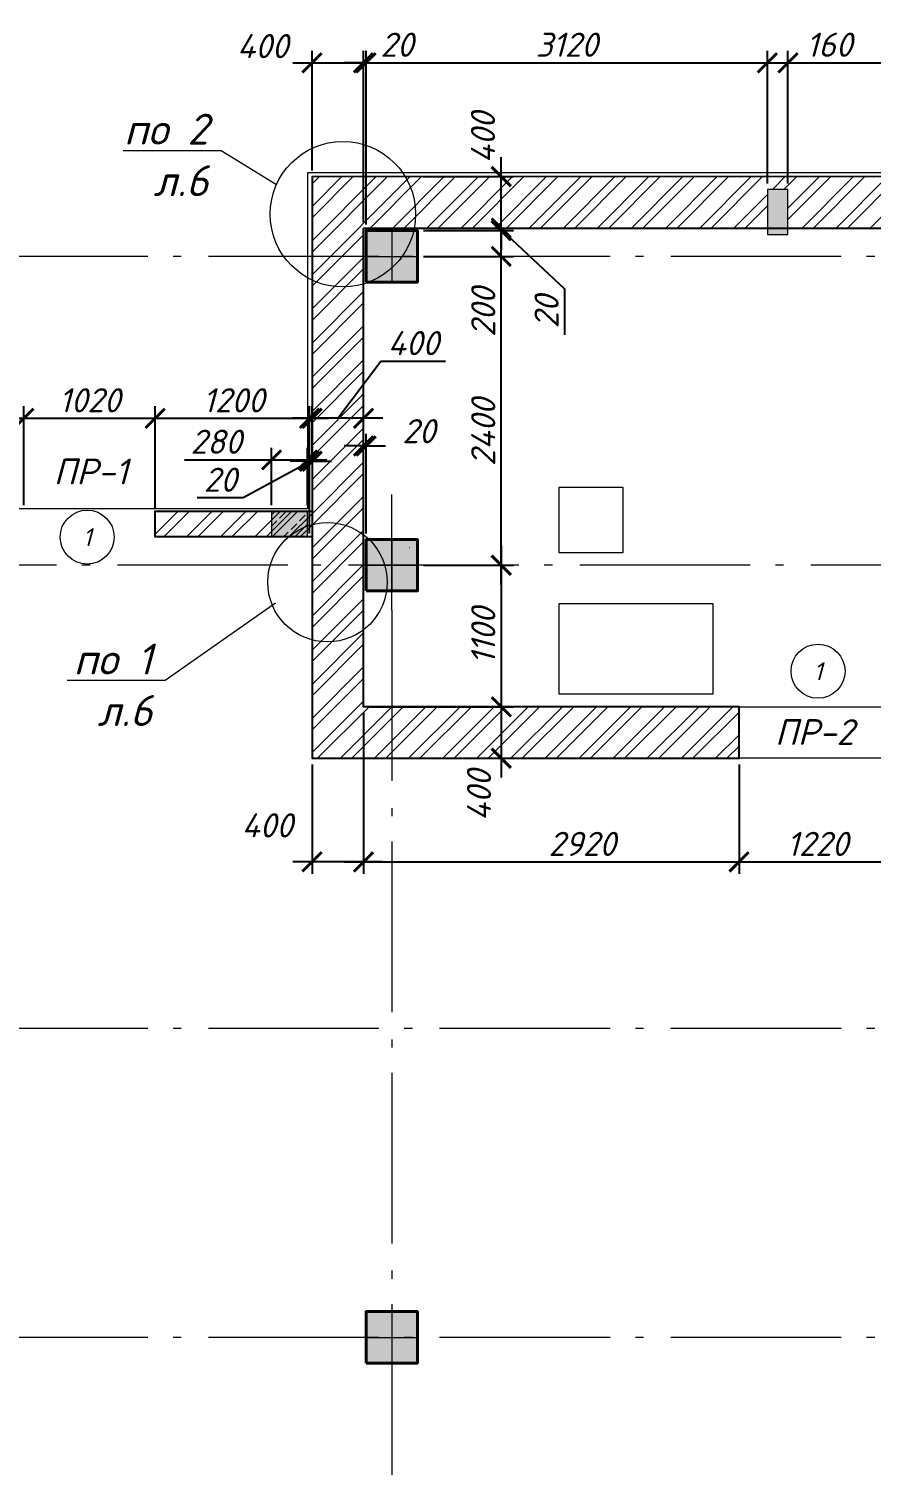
# Model space of a CAD drawing. Header units: millimetres. Extents: x -238377 to 196118, y -123284 to 30177.
# Drawn here: x -106888 to -100341, y 13401 to 24639 of the extents above; entities that cross this region are included whole.
import ezdxf
from ezdxf import colors
from ezdxf.entities.mleader import LeaderData, LeaderLine
from ezdxf.enums import TextEntityAlignment as Align
from ezdxf.math import Vec2, Vec3

# ---------------------------------------------------------------- set-up
doc = ezdxf.new("R2010")
doc.units = ezdxf.units.MM
doc.header["$MEASUREMENT"] = 0
doc.linetypes.add('Double Dashed', pattern=[1797.222233, 1325, -211.666656, 63.333344, -197.222233])
doc.layers.get('0').update_dxf_attribs({"lineweight": 5})
doc.layers.add('#Hatch', color=7, linetype='Continuous', lineweight=5, true_color=0x4d4d4d)
for name, color, linetype, lineweight in [('#Бетон', 10, 'Continuous', 15), ('#Выноски', 150, 'Continuous', 15), ('#размеры', 7, 'Continuous', 5), ('k_ Рамка', 7, 'Continuous', 50), ('Двери ArchiCAD_Ном._пера__96', 7, 'Continuous', 5), ('колонны_Ном._пера__94', 252, 'Continuous', 13), ('колонны_Ном._пера__99', 7, 'Continuous', 40), ('оси_Ном._пера__96', 7, 'Continuous', 5), ('стены наруж_Ном._пера__97', 7, 'Continuous', 20), ('штриховка_Ном._пера__93', 253, 'Continuous', 5)]:
    doc.layers.add(name, color=color, linetype=linetype, lineweight=lineweight)
for name, color, linetype in [('#стены наруж', 7, 'Continuous'), ('колонны', 7, 'Continuous'), ('оси', 7, 'Continuous'), ('чертеж', 7, 'Continuous')]:
    doc.layers.add(name, color=color, linetype=linetype)
doc.styles.get("Standard").update_dxf_attribs({"font": 'isocpeui.ttf'})
doc.styles.add('STEP PR', font='isocpeui.ttf')
doc.styles.add('СГЕНЕРИР_СТИЛЬ_2', font='gost_2_304-81_type.ttf')
doc.styles.add('СГЕНЕРИР_СТИЛЬ_3', font='gost_2_304-81_type.ttf')
doc.dimstyles.new('SPDS', dxfattribs={"dimscale": 10, "dimtxt": 2.5, "dimasz": 2, "dimexe": 1.25, "dimexo": 0.625, "dimtad": 1, "dimdec": 0, "dimrnd": 0.001, "dimtxsty": 'STEP PR', "dimblk": 'ARCHTICK', "dimcen": 2.5, "dimdle": 2, "dimclrd": 256, "dimclre": 256, "dimclrt": 7, "dimadec": 0, "dimazin": 2, "dimtfac": 0.75, "dimtdec": 0, "dimtmove": 1, "dimatfit": 3, "dimfxl": 1, "dimtolj": 1, "dimarcsym": 1})
pattern_1 = [(45, (-82796.33, -48984.63), (-132.5825, 132.5825), []), (45, (-82707.94, -48984.63), (-132.5825, 132.5825), [])]

# ---------------------------------------------------------------- blocks, each defined once
blk = doc.blocks.new('_ArchTick')
at = {"color": 0, "linetype": 'ByBlock', "const_width": 0.15}
blk.add_lwpolyline([(-0.5, -0.5), (0.5, 0.5)], dxfattribs=at)
blk = doc.blocks.new('*D497')
at = {"layer": '#размеры', "lineweight": -2, "transparency": 16777216}
for p, q in [((-103216, 20621), (-103216, 19221)), ((-103820, 20471), (-103122, 20471)), ((-104240, 19371), (-103122, 19371))]:
    blk.add_line(p, q, dxfattribs=at)
at = {"layer": 'Defpoints', "color": 0, "transparency": 16777216}
for p in [(-103867, 20471), (-104287, 19371), (-103216, 19371)]:
    blk.add_point(p, dxfattribs=at)
at = {"layer": '#размеры', "lineweight": -2, "transparency": 16777216, "xscale": 150, "yscale": 150, "zscale": 150}
for p, rotation in [((-103216, 20471), 90), ((-103216, 19371), 270)]:
    blk.add_blockref('_ArchTick', p, dxfattribs=dict(at, rotation=rotation))
at = {"layer": '#размеры', "color": 7, "transparency": 16777216, "insert": (-103356, 19921), "char_height": 187.5, "attachment_point": 5, "rotation": 90, "style": 'STEP PR'}
blk.add_mtext('\\A1;1100', dxfattribs=at)
blk = doc.blocks.new('Колонна_15_1', base_point=(22379, 71856))
at = {"layer": 'колонны_Ном._пера__94', "linetype": 'Continuous', "true_color": 0x7d7d7d}
blk.add_hatch(color=8, dxfattribs=at).paths.add_polyline_path([(22179, 71647), (22579, 71647), (22579, 72047), (22179, 72047)])
blk.add_hatch(color=8, dxfattribs=at).paths.add_polyline_path([(22179, 71647), (22579, 71647), (22579, 72047), (22179, 72047)])
at = {"layer": 'колонны_Ном._пера__99', "linetype": 'Continuous', "flags": 128}
blk.add_lwpolyline([(22179, 71647), (22579, 71647), (22579, 72047), (22179, 72047)], close=True, dxfattribs=at)
at = {"layer": 'колонны_Ном._пера__99', "color": 8, "linetype": 'Continuous', "true_color": 0x737373, "flags": 128}
blk.add_lwpolyline([(22179, 71647), (22579, 71647), (22579, 72047), (22179, 72047)], close=True, dxfattribs=at)
at = {"layer": 'оси_Ном._пера__96', "color": 253, "lineweight": 5, "true_color": 0x9c9c9c}
for points in [[(22379, 72047), (22379, 71647)], [(22379, 72047), (22379, 71647)], [(22179, 71847), (22579, 71847)], [(22179, 71847), (22579, 71847)]]:
    blk.add_lwpolyline(points, dxfattribs=at)
blk = doc.blocks.new('Стандартный маркер сетки_19')
at = {"layer": 'оси_Ном._пера__96', "linetype": 'Double Dashed'}
blk.add_line((900, 0), (35164, 0), dxfattribs=at)
at = {"layer": 'оси_Ном._пера__96', "style": 'СГЕНЕРИР_СТИЛЬ_2'}
blk.add_attdef('AC_MarkerText_1', text='', height=350, rotation=180, dxfattribs=at).set_placement((36306, 270), align=Align.BOTTOM_LEFT)
blk = doc.blocks.new('*D505')
at = {"layer": '#размеры', "lineweight": -2, "transparency": 16777216}
for p, q in [((-104487, 21613), (-104151, 22056)), ((-104151, 22056), (-103649, 22056)), ((-104687, 21279), (-104687, 21706)), ((-104287, 21302), (-104287, 21706)), ((-104137, 21613), (-104837, 21613))]:
    blk.add_line(p, q, dxfattribs=at)
at = {"layer": 'Defpoints', "color": 0, "transparency": 16777216}
for p in [(-104687, 21613), (-104287, 21256), (-104687, 21232)]:
    blk.add_point(p, dxfattribs=at)
at = {"layer": '#размеры', "lineweight": -2, "transparency": 16777216, "xscale": 150, "yscale": 150, "zscale": 150, "rotation": 180}
blk.add_blockref('_ArchTick', (-104687, 21613), dxfattribs=at)
at = {"layer": '#размеры', "lineweight": -2, "transparency": 16777216, "xscale": 150, "yscale": 150, "zscale": 150}
blk.add_blockref('_ArchTick', (-104287, 21613), dxfattribs=at)
at = {"layer": '#размеры', "color": 7, "transparency": 16777216, "insert": (-103900, 22197), "char_height": 187.5, "attachment_point": 5, "style": 'STEP PR'}
blk.add_mtext('\\A1;400', dxfattribs=at)
blk = doc.blocks.new('*D508')
at = {"layer": '#размеры', "lineweight": -2, "transparency": 16777216}
for p, q in [((-105907, 20918), (-105907, 21706)), ((-104707, 20955), (-104707, 21706)), ((-106057, 21613), (-104557, 21613))]:
    blk.add_line(p, q, dxfattribs=at)
at = {"layer": 'Defpoints', "color": 0, "transparency": 16777216}
for p in [(-104707, 21613), (-104707, 20908), (-105907, 20871)]:
    blk.add_point(p, dxfattribs=at)
at = {"layer": '#размеры', "lineweight": -2, "transparency": 16777216, "xscale": 150, "yscale": 150, "zscale": 150, "rotation": 180}
blk.add_blockref('_ArchTick', (-105907, 21613), dxfattribs=at)
at = {"layer": '#размеры', "lineweight": -2, "transparency": 16777216, "xscale": 150, "yscale": 150, "zscale": 150}
blk.add_blockref('_ArchTick', (-104707, 21613), dxfattribs=at)
at = {"layer": '#размеры', "color": 7, "transparency": 16777216, "insert": (-105297, 21753), "char_height": 187.5, "attachment_point": 5, "style": 'STEP PR'}
blk.add_mtext('\\A1;1200', dxfattribs=at)
blk = doc.blocks.new('Стандартный маркер сетки')
at = {"layer": 'оси_Ном._пера__96', "linetype": 'Double Dashed'}
blk.add_line((900, 0), (0, 0), dxfattribs=at)
at = {"layer": 'оси_Ном._пера__96', "linetype": 'Double Dashed', "lineweight": 5}
blk.add_line((900, 0), (17157, 0), dxfattribs=at)
at = {"layer": 'оси_Ном._пера__96', "style": 'СГЕНЕРИР_СТИЛЬ_3'}
blk.add_attdef('AC_MarkerText_1', text='', height=350, rotation=90, dxfattribs=at).set_placement((18727, -87), align=Align.BOTTOM_LEFT)
blk = doc.blocks.new('*D521')
at = {"layer": '#размеры', "lineweight": -2, "transparency": 16777216}
for p, q in [((-103216, 19521), (-103216, 18821)), ((-103253, 19371), (-103122, 19371)), ((-104640, 18971), (-103122, 18971))]:
    blk.add_line(p, q, dxfattribs=at)
at = {"layer": 'Defpoints', "color": 0, "transparency": 16777216}
for p in [(-103300, 19371), (-104687, 18971), (-103216, 18971)]:
    blk.add_point(p, dxfattribs=at)
at = {"layer": '#размеры', "lineweight": -2, "transparency": 16777216, "xscale": 150, "yscale": 150, "zscale": 150}
for p, rotation in [((-103216, 19371), 90), ((-103216, 18971), 270)]:
    blk.add_blockref('_ArchTick', p, dxfattribs=dict(at, rotation=rotation))
at = {"layer": '#размеры', "color": 7, "transparency": 16777216, "insert": (-103389, 18682), "char_height": 187.5, "attachment_point": 5, "rotation": 90, "style": 'STEP PR'}
blk.add_mtext('\\A1;400', dxfattribs=at)
blk = doc.blocks.new('*D618')
at = {"layer": '#размеры', "lineweight": -2, "transparency": 16777216}
for p, q in [((-104287, 19324), (-104287, 18072)), ((-101367, 18924), (-101367, 18072)), ((-104437, 18166), (-101217, 18166))]:
    blk.add_line(p, q, dxfattribs=at)
at = {"layer": 'Defpoints', "color": 0, "transparency": 16777216}
for p in [(-104287, 19371), (-101367, 18971), (-101367, 18166)]:
    blk.add_point(p, dxfattribs=at)
at = {"layer": '#размеры', "lineweight": -2, "transparency": 16777216, "xscale": 150, "yscale": 150, "zscale": 150, "rotation": 180}
blk.add_blockref('_ArchTick', (-104287, 18166), dxfattribs=at)
at = {"layer": '#размеры', "lineweight": -2, "transparency": 16777216, "xscale": 150, "yscale": 150, "zscale": 150}
blk.add_blockref('_ArchTick', (-101367, 18166), dxfattribs=at)
at = {"layer": '#размеры', "color": 7, "transparency": 16777216, "insert": (-102587, 18306), "char_height": 187.5, "attachment_point": 5, "style": 'STEP PR'}
blk.add_mtext('\\A1;2920', dxfattribs=at)
blk = doc.blocks.new('*D619')
at = {"layer": '#размеры', "lineweight": -2, "transparency": 16777216}
for p, q in [((-101367, 18924), (-101367, 18072)), ((-100147, 18924), (-100147, 18072)), ((-101517, 18166), (-99997, 18166))]:
    blk.add_line(p, q, dxfattribs=at)
at = {"layer": 'Defpoints', "color": 0, "transparency": 16777216}
for p in [(-101367, 18971), (-100147, 18971), (-100147, 18166)]:
    blk.add_point(p, dxfattribs=at)
at = {"layer": '#размеры', "lineweight": -2, "transparency": 16777216, "xscale": 150, "yscale": 150, "zscale": 150, "rotation": 180}
blk.add_blockref('_ArchTick', (-101367, 18166), dxfattribs=at)
at = {"layer": '#размеры', "lineweight": -2, "transparency": 16777216, "xscale": 150, "yscale": 150, "zscale": 150}
blk.add_blockref('_ArchTick', (-100147, 18166), dxfattribs=at)
at = {"layer": '#размеры', "color": 7, "transparency": 16777216, "insert": (-100757, 18306), "char_height": 187.5, "attachment_point": 5, "style": 'STEP PR'}
blk.add_mtext('\\A1;1220', dxfattribs=at)
blk = doc.blocks.new('сердечник160х300')
at = {"layer": '#Hatch', "true_color": 0xa6a6a6}
h = blk.add_hatch(color=253, dxfattribs=at)
h.dxf.hatch_style = 1
h.paths.add_polyline_path([(80, 150), (-80, 150), (-80, -198), (80, -198)])
at = {"layer": '#Бетон'}
blk.add_lwpolyline([(80, -200), (80, 150), (-80, 150), (-80, -200)], close=True, dxfattribs=at)
blk = doc.blocks.new('*D647')
at = {"layer": '#размеры', "lineweight": -2, "transparency": 16777216}
for p, q in [((-104287, 21302), (-104287, 21492)), ((-104267, 20718), (-104267, 21492)), ((-104287, 21398), (-104437, 21398)), ((-104287, 21398), (-104267, 21398)), ((-104267, 21398), (-104117, 21398))]:
    blk.add_line(p, q, dxfattribs=at)
at = {"layer": 'Defpoints', "color": 0, "transparency": 16777216}
for p in [(-104267, 21398), (-104287, 21256), (-104267, 20671)]:
    blk.add_point(p, dxfattribs=at)
at = {"layer": '#размеры', "lineweight": -2, "transparency": 16777216, "xscale": 150, "yscale": 150, "zscale": 150}
blk.add_blockref('_ArchTick', (-104287, 21398), dxfattribs=at)
at = {"layer": '#размеры', "lineweight": -2, "transparency": 16777216, "xscale": 150, "yscale": 150, "zscale": 150, "rotation": 180}
blk.add_blockref('_ArchTick', (-104267, 21398), dxfattribs=at)
at = {"layer": '#размеры', "color": 7, "transparency": 16777216, "insert": (-103857, 21513), "char_height": 187.5, "attachment_point": 5, "style": 'STEP PR'}
blk.add_mtext('\\A1;20', dxfattribs=at)
blk = doc.blocks.new('*D688')
at = {"layer": '#размеры', "lineweight": -2, "transparency": 16777216}
for p, q in [((-106927, 20938), (-106927, 21706)), ((-105907, 20938), (-105907, 21706)), ((-107077, 21613), (-105757, 21613))]:
    blk.add_line(p, q, dxfattribs=at)
at = {"layer": 'Defpoints', "color": 0, "transparency": 16777216}
for p in [(-105907, 21613), (-106927, 20891), (-105907, 20891)]:
    blk.add_point(p, dxfattribs=at)
at = {"layer": '#размеры', "lineweight": -2, "transparency": 16777216, "xscale": 150, "yscale": 150, "zscale": 150, "rotation": 180}
blk.add_blockref('_ArchTick', (-106927, 21613), dxfattribs=at)
at = {"layer": '#размеры', "lineweight": -2, "transparency": 16777216, "xscale": 150, "yscale": 150, "zscale": 150}
blk.add_blockref('_ArchTick', (-105907, 21613), dxfattribs=at)
at = {"layer": '#размеры', "color": 7, "transparency": 16777216, "insert": (-106417, 21753), "char_height": 187.5, "attachment_point": 5, "style": 'STEP PR'}
blk.add_mtext('\\A1;1020', dxfattribs=at)
blk = doc.blocks.new('*D689')
at = {"layer": '#размеры', "lineweight": -2, "transparency": 16777216}
for p, q in [((-103216, 20321), (-103216, 23021)), ((-103820, 22871), (-103122, 22871)), ((-103820, 20471), (-103122, 20471))]:
    blk.add_line(p, q, dxfattribs=at)
at = {"layer": 'Defpoints', "color": 0, "transparency": 16777216}
for p in [(-103867, 22871), (-103216, 22871), (-103867, 20471)]:
    blk.add_point(p, dxfattribs=at)
at = {"layer": '#размеры', "lineweight": -2, "transparency": 16777216, "xscale": 150, "yscale": 150, "zscale": 150}
for p, rotation in [((-103216, 22871), 90), ((-103216, 20471), 270)]:
    blk.add_blockref('_ArchTick', p, dxfattribs=dict(at, rotation=rotation))
at = {"layer": '#размеры', "color": 7, "transparency": 16777216, "insert": (-103356, 21504), "char_height": 187.5, "attachment_point": 5, "rotation": 90, "style": 'STEP PR'}
blk.add_mtext('\\A1;2400', dxfattribs=at)
blk = doc.blocks.new('*D690')
at = {"layer": '#размеры', "lineweight": -2, "transparency": 16777216}
for p, q in [((-103216, 22721), (-103216, 23221)), ((-103820, 23071), (-103122, 23071)), ((-103820, 22871), (-103122, 22871)), ((-103216, 22191), (-103216, 22871))]:
    blk.add_line(p, q, dxfattribs=at)
at = {"layer": 'Defpoints', "color": 0, "transparency": 16777216}
for p in [(-103867, 23071), (-103216, 23071), (-103867, 22871)]:
    blk.add_point(p, dxfattribs=at)
at = {"layer": '#размеры', "lineweight": -2, "transparency": 16777216, "xscale": 150, "yscale": 150, "zscale": 150}
for p, rotation in [((-103216, 23071), 90), ((-103216, 22871), 270)]:
    blk.add_blockref('_ArchTick', p, dxfattribs=dict(at, rotation=rotation))
at = {"layer": '#размеры', "color": 7, "transparency": 16777216, "insert": (-103356, 22437), "char_height": 187.5, "attachment_point": 5, "rotation": 90, "style": 'STEP PR'}
blk.add_mtext('\\A1;200', dxfattribs=at)
blk = doc.blocks.new('*D691')
at = {"layer": '#размеры', "lineweight": -2, "transparency": 16777216}
for p, q in [((-103216, 23091), (-103216, 23241)), ((-103820, 23071), (-103122, 23071)), ((-103819, 23091), (-103122, 23091)), ((-103216, 23071), (-103216, 23091)), ((-103216, 23071), (-103216, 23091)), ((-103216, 23081), (-102724, 22618)), ((-103216, 23071), (-103216, 22921)), ((-102724, 22618), (-102724, 22262))]:
    blk.add_line(p, q, dxfattribs=at)
at = {"layer": 'Defpoints', "color": 0, "transparency": 16777216}
for p in [(-103867, 23071), (-103866, 23091), (-103216, 23091)]:
    blk.add_point(p, dxfattribs=at)
at = {"layer": '#размеры', "lineweight": -2, "transparency": 16777216, "xscale": 150, "yscale": 150, "zscale": 150}
for p, rotation in [((-103216, 23091), 270), ((-103216, 23071), 90)]:
    blk.add_blockref('_ArchTick', p, dxfattribs=dict(at, rotation=rotation))
at = {"layer": '#размеры', "color": 7, "transparency": 16777216, "insert": (-102864, 22440), "char_height": 187.5, "attachment_point": 5, "rotation": 90, "style": 'STEP PR'}
blk.add_mtext('\\A1;20', dxfattribs=at)
blk = doc.blocks.new('*D692')
at = {"layer": '#размеры', "lineweight": -2, "transparency": 16777216}
for p, q in [((-103216, 22941), (-103216, 23641)), ((-103824, 23491), (-103122, 23491)), ((-103819, 23091), (-103122, 23091))]:
    blk.add_line(p, q, dxfattribs=at)
at = {"layer": 'Defpoints', "color": 0, "transparency": 16777216}
for p in [(-103871, 23491), (-103216, 23491), (-103866, 23091)]:
    blk.add_point(p, dxfattribs=at)
at = {"layer": '#размеры', "lineweight": -2, "transparency": 16777216, "xscale": 150, "yscale": 150, "zscale": 150}
for p, rotation in [((-103216, 23491), 90), ((-103216, 23091), 270)]:
    blk.add_blockref('_ArchTick', p, dxfattribs=dict(at, rotation=rotation))
at = {"layer": '#размеры', "color": 7, "transparency": 16777216, "insert": (-103358, 23793), "char_height": 187.5, "attachment_point": 5, "rotation": 90, "style": 'STEP PR'}
blk.add_mtext('\\A1;400', dxfattribs=at)
blk = doc.blocks.new('*D693')
at = {"layer": '#размеры', "lineweight": -2, "transparency": 16777216}
for p, q in [((-104687, 23538), (-104687, 24469)), ((-104287, 23138), (-104287, 24469)), ((-104837, 24375), (-104137, 24375))]:
    blk.add_line(p, q, dxfattribs=at)
at = {"layer": 'Defpoints', "color": 0, "transparency": 16777216}
for p in [(-104287, 24375), (-104687, 23491), (-104287, 23091)]:
    blk.add_point(p, dxfattribs=at)
at = {"layer": '#размеры', "lineweight": -2, "transparency": 16777216, "xscale": 150, "yscale": 150, "zscale": 150, "rotation": 180}
blk.add_blockref('_ArchTick', (-104687, 24375), dxfattribs=at)
at = {"layer": '#размеры', "lineweight": -2, "transparency": 16777216, "xscale": 150, "yscale": 150, "zscale": 150}
blk.add_blockref('_ArchTick', (-104287, 24375), dxfattribs=at)
at = {"layer": '#размеры', "color": 7, "transparency": 16777216, "insert": (-105071, 24505), "char_height": 187.5, "attachment_point": 5, "style": 'STEP PR'}
blk.add_mtext('\\A1;400', dxfattribs=at)
blk = doc.blocks.new('*D694')
at = {"layer": '#размеры', "lineweight": -2, "transparency": 16777216}
for p, q in [((-104287, 23138), (-104287, 24469)), ((-104267, 23118), (-104267, 24469)), ((-104287, 24375), (-104437, 24375)), ((-104287, 24375), (-104267, 24375)), ((-104267, 24375), (-104117, 24375))]:
    blk.add_line(p, q, dxfattribs=at)
at = {"layer": 'Defpoints', "color": 0, "transparency": 16777216}
for p in [(-104267, 24375), (-104287, 23091), (-104267, 23071)]:
    blk.add_point(p, dxfattribs=at)
at = {"layer": '#размеры', "lineweight": -2, "transparency": 16777216, "xscale": 150, "yscale": 150, "zscale": 150}
blk.add_blockref('_ArchTick', (-104287, 24375), dxfattribs=at)
at = {"layer": '#размеры', "lineweight": -2, "transparency": 16777216, "xscale": 150, "yscale": 150, "zscale": 150, "rotation": 180}
blk.add_blockref('_ArchTick', (-104267, 24375), dxfattribs=at)
at = {"layer": '#размеры', "color": 7, "transparency": 16777216, "insert": (-104027, 24516), "char_height": 187.5, "attachment_point": 5, "style": 'STEP PR'}
blk.add_mtext('\\A1;20', dxfattribs=at)
blk = doc.blocks.new('*D695')
at = {"layer": '#размеры', "lineweight": -2, "transparency": 16777216}
for p, q in [((-104267, 23118), (-104267, 24469)), ((-101147, 23438), (-101147, 24469)), ((-104417, 24375), (-100997, 24375))]:
    blk.add_line(p, q, dxfattribs=at)
at = {"layer": 'Defpoints', "color": 0, "transparency": 16777216}
for p in [(-101147, 24375), (-101147, 23391), (-104267, 23071)]:
    blk.add_point(p, dxfattribs=at)
at = {"layer": '#размеры', "lineweight": -2, "transparency": 16777216, "xscale": 150, "yscale": 150, "zscale": 150, "rotation": 180}
blk.add_blockref('_ArchTick', (-104267, 24375), dxfattribs=at)
at = {"layer": '#размеры', "lineweight": -2, "transparency": 16777216, "xscale": 150, "yscale": 150, "zscale": 150}
blk.add_blockref('_ArchTick', (-101147, 24375), dxfattribs=at)
at = {"layer": '#размеры', "color": 7, "transparency": 16777216, "insert": (-102707, 24516), "char_height": 187.5, "attachment_point": 5, "style": 'STEP PR'}
blk.add_mtext('\\A1;3120', dxfattribs=at)
blk = doc.blocks.new('*D546')
at = {"layer": '#размеры', "lineweight": -2, "transparency": 16777216}
for p, q in [((-101147, 23438), (-101147, 24469)), ((-100987, 23438), (-100987, 24469)), ((-101297, 24375), (-100837, 24375))]:
    blk.add_line(p, q, dxfattribs=at)
at = {"layer": 'Defpoints', "color": 0, "transparency": 16777216}
for p in [(-100987, 24375), (-101147, 23391), (-100987, 23391)]:
    blk.add_point(p, dxfattribs=at)
at = {"layer": '#размеры', "lineweight": -2, "transparency": 16777216, "xscale": 150, "yscale": 150, "zscale": 150, "rotation": 180}
blk.add_blockref('_ArchTick', (-101147, 24375), dxfattribs=at)
at = {"layer": '#размеры', "lineweight": -2, "transparency": 16777216, "xscale": 150, "yscale": 150, "zscale": 150}
blk.add_blockref('_ArchTick', (-100987, 24375), dxfattribs=at)
at = {"layer": '#размеры', "color": 7, "transparency": 16777216, "insert": (-100666, 24516), "char_height": 187.5, "attachment_point": 5, "style": 'STEP PR'}
blk.add_mtext('\\A1;160', dxfattribs=at)
blk = doc.blocks.new('*D547')
at = {"layer": '#размеры', "lineweight": -2, "transparency": 16777216}
for p, q in [((-100987, 23438), (-100987, 24469)), ((-98066, 23118), (-98066, 24469)), ((-101137, 24375), (-97916, 24375))]:
    blk.add_line(p, q, dxfattribs=at)
at = {"layer": 'Defpoints', "color": 0, "transparency": 16777216}
for p in [(-98066, 24375), (-100987, 23391), (-98066, 23071)]:
    blk.add_point(p, dxfattribs=at)
at = {"layer": '#размеры', "lineweight": -2, "transparency": 16777216, "xscale": 150, "yscale": 150, "zscale": 150, "rotation": 180}
blk.add_blockref('_ArchTick', (-100987, 24375), dxfattribs=at)
at = {"layer": '#размеры', "lineweight": -2, "transparency": 16777216, "xscale": 150, "yscale": 150, "zscale": 150}
blk.add_blockref('_ArchTick', (-98066, 24375), dxfattribs=at)
at = {"layer": '#размеры', "color": 7, "transparency": 16777216, "insert": (-99527, 24516), "char_height": 187.5, "attachment_point": 5, "style": 'STEP PR'}
blk.add_mtext('\\A1;2920', dxfattribs=at)
blk = doc.blocks.new('*D591')
at = {"layer": '#размеры', "lineweight": -2, "transparency": 16777216}
for p, q in [((-104287, 19324), (-104287, 18072)), ((-104687, 18924), (-104687, 18072)), ((-104137, 18166), (-104837, 18166))]:
    blk.add_line(p, q, dxfattribs=at)
at = {"layer": 'Defpoints', "color": 0, "transparency": 16777216}
for p in [(-104287, 19371), (-104687, 18971), (-104687, 18166)]:
    blk.add_point(p, dxfattribs=at)
at = {"layer": '#размеры', "lineweight": -2, "transparency": 16777216, "xscale": 150, "yscale": 150, "zscale": 150, "rotation": 180}
blk.add_blockref('_ArchTick', (-104687, 18166), dxfattribs=at)
at = {"layer": '#размеры', "lineweight": -2, "transparency": 16777216, "xscale": 150, "yscale": 150, "zscale": 150}
blk.add_blockref('_ArchTick', (-104287, 18166), dxfattribs=at)
at = {"layer": '#размеры', "color": 7, "transparency": 16777216, "insert": (-105036, 18450), "char_height": 187.5, "attachment_point": 5, "style": 'STEP PR'}
blk.add_mtext('\\A1;400', dxfattribs=at)
blk = doc.blocks.new('*D592')
at = {"layer": '#размеры', "lineweight": -2, "transparency": 16777216}
for p, q in [((-107207, 20938), (-107207, 21706)), ((-106927, 20938), (-106927, 21706)), ((-107357, 21613), (-106777, 21613))]:
    blk.add_line(p, q, dxfattribs=at)
at = {"layer": 'Defpoints', "color": 0, "transparency": 16777216}
for p in [(-106927, 21613), (-107207, 20891), (-106927, 20891)]:
    blk.add_point(p, dxfattribs=at)
at = {"layer": '#размеры', "lineweight": -2, "transparency": 16777216, "xscale": 150, "yscale": 150, "zscale": 150, "rotation": 180}
blk.add_blockref('_ArchTick', (-107207, 21613), dxfattribs=at)
at = {"layer": '#размеры', "lineweight": -2, "transparency": 16777216, "xscale": 150, "yscale": 150, "zscale": 150}
blk.add_blockref('_ArchTick', (-106927, 21613), dxfattribs=at)
at = {"layer": '#размеры', "color": 7, "transparency": 16777216, "insert": (-107592, 21753), "char_height": 187.5, "attachment_point": 5, "style": 'STEP PR'}
blk.add_mtext('\\A1;280', dxfattribs=at)
blk = doc.blocks.new('*U225')
at = {"color": 0, "linetype": 'ByBlock', "lineweight": -2}
blk.add_circle((0, 0), 6, dxfattribs=at)
blk.add_attdef('Узел', text='', height=4, dxfattribs=at).set_placement((0, 0), align=Align.MIDDLE_CENTER)
blk = doc.blocks.new('_None')
blk = doc.blocks.new('сердечник280х200')
at = {"layer": '#Hatch'}
h = blk.add_hatch(dxfattribs=at)
h.set_pattern_fill('ANSI33', color=256, scale=500)
h.paths.add_polyline_path([(-140, -100), (140, -100), (140, 100), (-140, 100)])
at = {"layer": '#Бетон'}
blk.add_lwpolyline([(-140, -100), (140, -100), (140, 100), (-140, 100)], close=True, dxfattribs=at)
blk = doc.blocks.new('*D607')
at = {"layer": '#размеры', "lineweight": -2, "transparency": 16777216}
for p, q in [((-104707, 20718), (-104707, 21373)), ((-104687, 21302), (-104687, 21373)), ((-104697, 21279), (-105223, 20996)), ((-104707, 21279), (-104857, 21279)), ((-104687, 21279), (-104707, 21279)), ((-104687, 21279), (-104707, 21279)), ((-104687, 21279), (-104537, 21279)), ((-105223, 20996), (-105579, 20996))]:
    blk.add_line(p, q, dxfattribs=at)
at = {"layer": 'Defpoints', "color": 0, "transparency": 16777216}
for p in [(-104707, 21279), (-104687, 21256), (-104707, 20671)]:
    blk.add_point(p, dxfattribs=at)
at = {"layer": '#размеры', "lineweight": -2, "transparency": 16777216, "xscale": 150, "yscale": 150, "zscale": 150}
blk.add_blockref('_ArchTick', (-104707, 21279), dxfattribs=at)
at = {"layer": '#размеры', "lineweight": -2, "transparency": 16777216, "xscale": 150, "yscale": 150, "zscale": 150, "rotation": 180}
blk.add_blockref('_ArchTick', (-104687, 21279), dxfattribs=at)
at = {"layer": '#размеры', "color": 7, "transparency": 16777216, "insert": (-105401, 21136), "char_height": 187.5, "attachment_point": 5, "style": 'STEP PR'}
blk.add_mtext('\\A1;20', dxfattribs=at)
blk = doc.blocks.new('*D608')
at = {"layer": '#размеры', "lineweight": -2, "transparency": 16777216}
for p, q in [((-105002, 20938), (-105002, 21384)), ((-104722, 20938), (-104722, 21384)), ((-105679, 21290), (-105002, 21290)), ((-105152, 21290), (-104572, 21290))]:
    blk.add_line(p, q, dxfattribs=at)
at = {"layer": 'Defpoints', "color": 0, "transparency": 16777216}
for p in [(-104722, 21290), (-105002, 20891), (-104722, 20891)]:
    blk.add_point(p, dxfattribs=at)
at = {"layer": '#размеры', "lineweight": -2, "transparency": 16777216, "xscale": 150, "yscale": 150, "zscale": 150, "rotation": 180}
blk.add_blockref('_ArchTick', (-105002, 21290), dxfattribs=at)
at = {"layer": '#размеры', "lineweight": -2, "transparency": 16777216, "xscale": 150, "yscale": 150, "zscale": 150}
blk.add_blockref('_ArchTick', (-104722, 21290), dxfattribs=at)
at = {"layer": '#размеры', "color": 7, "transparency": 16777216, "insert": (-105433, 21431), "char_height": 187.5, "attachment_point": 5, "style": 'STEP PR'}
blk.add_mtext('\\A1;280', dxfattribs=at)

msp = doc.modelspace()

# ---------------------------------------------------------------- hatches: boundary and pattern name
at = {"layer": '#Hatch'}
h = msp.add_hatch(dxfattribs=at)
h.set_pattern_fill('ANSI32', color=256, scale=500)
h.set_pattern_definition(pattern_1)
h.paths.add_polyline_path([(-101367.3, 19170.7), (-101367.3, 19370.7), (-103069.3, 19370.7), (-103069.3, 19170.7)], flags=17)
h.paths.add_polyline_path([(-101365.3, 18970.7), (-101367.3, 19170.7), (-103069.3, 19170.7), (-103069.3, 19370.7), (-104067.3, 19370.7), (-104067.3, 18970.7)])
h.paths.add_polyline_path([(-104067.3, 18970.7), (-104067.3, 19370.7), (-104287.3, 19370.7), (-104287.3, 20471), (-104687.3, 20471), (-104687.3, 18970.7)])
h.paths.add_polyline_path([(-104287.3, 22871), (-104687.3, 22871), (-104687.3, 20871), (-104687.3, 20471), (-104287.3, 20471)])
h.paths.add_polyline_path([(-104687.3, 22871), (-104287.3, 22871), (-104287.3, 23091), (-101146.9, 23091), (-101146.9, 23391), (-100986.9, 23391), (-100986.9, 23091), (-98066.4, 23091), (-98066.4, 23196.1), (-98066.4, 23490.7), (-104687.3, 23490.6)])
h = msp.add_hatch(dxfattribs=at)
h.set_pattern_fill('ANSI32', color=256, scale=500)
h.set_pattern_definition(pattern_1)
h.paths.add_polyline_path([(-104687.3, 20691), (-104687.3, 20871), (-104687.3, 20891), (-105907.3, 20891), (-105907.3, 20691)])
h = msp.add_hatch(color=256, dxfattribs=at)
h.dxf.hatch_style = 1
h.paths.add_polyline_path([(-105002.1, 20691), (-104722.1, 20691), (-104722.1, 20891), (-105002.1, 20891)])

# ---------------------------------------------------------------- linework, layer by layer
at = {"layer": '#Бетон'}
msp.add_lwpolyline([(-105002.1, 20691), (-104722.1, 20691), (-104722.1, 20891), (-105002.1, 20891)], close=True, dxfattribs=at)
at = {"layer": '#Выноски'}
for centre, radius in [((-104447, 23199), 565.3), ((-104567, 20339.2), 464.2)]:
    msp.add_circle(centre, radius, dxfattribs=at)
at = {"layer": '#стены наруж'}
for points in [[(-104287.3, 23091), (-97767.3, 23091), (-97767.3, 23490.7), (-104687.3, 23490.6), (-104687.3, 20871)], [(-104687.3, 20871), (-104687.3, 18970.7), (-101365.3, 18970.7), (-101365.3, 19370.7), (-104287.3, 19370.7), (-104287.3, 23091)], [(-104687.3, 20691), (-105907.3, 20691), (-105907.3, 20891), (-104687.2, 20891)]]:
    msp.add_lwpolyline(points, dxfattribs=at)
at = {"layer": 'Двери ArchiCAD_Ном._пера__96', "lineweight": 0}
msp.add_lwpolyline([(-101367.3, 19370.7), (-100147.3, 19370.7), (-100147.3, 18970.7), (-101367.3, 18970.7)], close=True, dxfattribs=at)
at = {"layer": 'оси_Ном._пера__96', "linetype": 'Double Dashed'}
for p, q in [((-57439.6, 22871), (-130293.8, 22871)), ((-57439.6, 16871), (-129908.6, 16871)), ((-57439.6, 14471), (-129908.6, 14471))]:
    msp.add_line(p, q, dxfattribs=at)
at = {"layer": 'стены наруж_Ном._пера__97', "linetype": 'Continuous'}
msp.add_arc((-103930.8, 20606), 0.5, 0, 90, dxfattribs=at)
at = {"layer": 'чертеж', "color": 5, "lineweight": 0}
msp.add_lwpolyline([(-97767.3, 20515.4), (-97767.3, 23521), (-104722.1, 23521), (-104722.1, 20908.3), (-128716.1, 20908.3), (-128717.3, 7671), (-97767.3, 7671), (-97767.3, 20515.4)], dxfattribs=at)
at = {"layer": 'штриховка_Ном._пера__93', "color": 0, "lineweight": 0}
for points in [[(-102768.2, 21076.3), (-102768.2, 20570.7), (-102268.2, 20570.7), (-102268.2, 21076.3), (-102768.2, 21076.3)], [(-101569.3, 19470.7), (-101569.3, 20170.7), (-102769.3, 20170.7), (-102769.3, 19470.7), (-101569.3, 19470.7)]]:
    msp.add_lwpolyline(points, dxfattribs=at)

# ---------------------------------------------------------------- block references
at = {"layer": '#размеры'}
for name, p in [('сердечник160х300', (-101066.9, 23241)), ('сердечник280х200', (-104862.1, 20791))]:
    msp.add_blockref(name, p, dxfattribs=at)
at = {"layer": '#размеры', "xscale": 35, "yscale": 35, "zscale": 35}
for p in [(-106435.2, 20689.6), (-100752.9, 19647.7)]:
    msp.add_blockref('*U225', p, dxfattribs=at).add_auto_attribs({'Узел': '1'})
at = {"layer": 'колонны'}
for p in [(-104067.3, 22880), (-104067.3, 20480), (-104067.3, 14480)]:
    msp.add_blockref('Колонна_15_1', p, dxfattribs=at)
at = {"layer": 'оси', "color": 251, "lineweight": 5, "zscale": 1000, "rotation": 270}
msp.add_blockref('Стандартный маркер сетки', (-104067.3, 21020.9), dxfattribs=at)
at = {"layer": 'оси', "color": 251, "linetype": 'Continuous', "lineweight": 13, "zscale": 1000, "rotation": 180}
msp.add_blockref('Стандартный маркер сетки_19', (-94989.6, 20471), dxfattribs=at)

# ---------------------------------------------------------------- texts
at = {"layer": 'k_ Рамка', "color": 7, "style": 'STEP PR'}
for s, p in [('ПР-1', (-106696.2, 21099.5)), ('ПР-2', (-101087.6, 19074.9))]:
    msp.add_text(s, height=200, dxfattribs=at).set_placement(p)

# ---------------------------------------------------------------- dimensions: what is measured, and where the dimension line sits
at = {"layer": '#размеры'}
for base, p1, p2, picture, middle in [((-104287.3, 24375), (-104687.3, 23490.6), (-104287.3, 23091), '*D693', (-105070.8, 24364.6)), ((-104267.3, 24375), (-104287.3, 23091), (-104267.3, 23071), '*D694', (-104026.6, 24375)), ((-100986.9, 24375), (-101146.9, 23391), (-100986.9, 23391), '*D546', (-100665.6, 24375)), ((-104687.3, 21612.6), (-104287.3, 21255.6), (-104687.3, 21231.9), '*D505', (-104103.6, 22055.9)), ((-106927.3, 21612.6), (-107207.3, 20891), (-106927.3, 20891), '*D592', (-107592.2, 21612.6)), ((-104707.3, 21612.6), (-105907.3, 20871), (-104707.3, 20908.3), '*D508', (-105297.3, 21612.6)), ((-104267.3, 21398.3), (-104287.3, 21255.6), (-104267.3, 20671), '*D647', (-103857.1, 21372.1)), ((-104722.1, 21290), (-105002.1, 20891), (-104722.1, 20891), '*D608', (-105432.9, 21274.3)), ((-104687.3, 18165.5), (-104287.3, 19370.7), (-104687.3, 18970.7), '*D591', (-105035.7, 18309.4)), ((-101367.3, 18165.5), (-104287.3, 19370.7), (-101367.3, 18970.7), '*D618', (-102587.4, 18165.5))]:
    dim = msp.add_linear_dim(base=base, p1=p1, p2=p2, dimstyle='SPDS', override={"dimscale": 75, "dimtxsty": 'STEP PR'}, dxfattribs=at)
    dim.commit()
    dim.dimension.update_dxf_attribs({"geometry": picture, "text_midpoint": middle, "dimtype": 160})
for base, p1, p2, picture, middle in [((-101146.9, 24375), (-104267.3, 23071), (-101146.9, 23391), '*D695', (-102707.1, 24515.6)), ((-98066.39, 24375.0052), (-100986.8617, 23391.0321), (-98066.39, 23071.0321), '*D547', (-99526.6258, 24515.6302)), ((-105907.3, 21612.6), (-106927.3, 20891), (-105907.3, 20891), '*D688', (-106417.3, 21753.2)), ((-100147.3, 18165.5), (-101367.3, 18970.7), (-100147.3, 18970.7), '*D619', (-100757.3, 18306.1))]:
    dim = msp.add_linear_dim(base=base, p1=p1, p2=p2, dimstyle='SPDS', override={"dimscale": 75, "dimtxsty": 'STEP PR'}, dxfattribs=at)
    dim.commit()
    dim.dimension.update_dxf_attribs({"geometry": picture, "text_midpoint": middle})
for base, p1, p2, angle, picture, middle in [((-103215.9, 23490.6), (-103865.7, 23091), (-103870.9, 23490.6), 90, '*D692', (-103217.5, 23792.9)), ((-103215.9, 23091), (-103867.3, 23071), (-103865.7, 23091), 90, '*D691', (-102723.7, 22571.4)), ((-103215.9, 23071), (-103867.3, 22871), (-103867.3, 23071), 90, '*D690', (-103215.9, 22437.3)), ((-103215.9, 22871), (-103867.3, 20471), (-103867.3, 22871), 90, '*D689', (-103215.9, 21504.5)), ((-104707.3, 21278.8), (-104687.3, 21255.6), (-104707.3, 20671), 180, '*D607', (-105269.9, 20995.5)), ((-103215.9, 18970.7), (-103300.3, 19370.7), (-104687.3, 18970.7), 90, '*D521', (-103248.4, 18682.1))]:
    dim = msp.add_linear_dim(base=base, p1=p1, p2=p2, angle=angle, dimstyle='SPDS', override={"dimscale": 75, "dimtxsty": 'STEP PR'}, dxfattribs=at)
    dim.commit()
    dim.dimension.update_dxf_attribs({"geometry": picture, "text_midpoint": middle, "dimtype": 160})
dim = msp.add_linear_dim(base=(-103215.9, 19370.7), p1=(-103867.3, 20471), p2=(-104287.3, 19370.7), angle=90, dimstyle='SPDS', override={"dimscale": 75, "dimtxsty": 'STEP PR'}, dxfattribs=at)
dim.commit()
dim.dimension.update_dxf_attribs({"geometry": '*D497', "text_midpoint": (-103356.5, 19920.9)})

# ---------------------------------------------------------------- leaders
at = {"layer": '#Выноски'}
ml = msp.add_multileader_mtext('Standard', dxfattribs=at)
ml.set_content('\\A1;по 2\\Pл.6 ', color=256, style='STEP PR')
ml.set_leader_properties(color=256, linetype='ByLayer', lineweight=-1)
ml.set_arrow_properties(name='NONE')
ml.build(insert=Vec2(0, 0))
ml.multileader.update_dxf_attribs({"text_left_attachment_type": 6, "text_right_attachment_type": 6, "dogleg_length": 0, "arrow_head_size": 240})
ctx = ml.context
ctx.base_point, ctx.char_height, ctx.arrow_head_size, ctx.landing_gap_size, ctx.plane_origin = Vec3(-106261.1, 23691.6), 240, 240, 100, Vec3(-100032, 9767.5)
ctx.left_attachment, ctx.right_attachment, ctx.text_align_type = 6, 6, 2
notes = []
notes.append((ctx, [(1, (1, 1, 0), (-105393.4, 23691.6), (-1, 0), 0, [(0, [(-104963.7, 23428.4)], 0, [])])]))
ctx.mtext.insert, ctx.mtext.rotation, ctx.mtext.width, ctx.mtext.defined_height, ctx.mtext.alignment, ctx.mtext.flow_direction = Vec3(-105493.4, 23979.6), 6.2831853, 920.715, 410.9, 3, 5
ml = msp.add_multileader_mtext('Standard', dxfattribs=at)
ml.set_content('\\A1;по 1\\Pл.6 ', color=256, style='STEP PR')
ml.set_leader_properties(color=256, linetype='ByLayer', lineweight=-1)
ml.set_arrow_properties(name='NONE')
ml.build(insert=Vec2(0, 0))
ml.multileader.update_dxf_attribs({"text_left_attachment_type": 6, "text_right_attachment_type": 6, "dogleg_length": 0, "arrow_head_size": 240})
ctx = ml.context
ctx.base_point, ctx.char_height, ctx.arrow_head_size, ctx.landing_gap_size, ctx.plane_origin = Vec3(-106657.5, 19574.4), 240, 240, 100, Vec3(-100217.9, 5872.5)
ctx.left_attachment, ctx.right_attachment, ctx.text_align_type = 6, 6, 2
notes.append((ctx, [(1, (1, 1, 0), (-105828.8, 19574.4), (-1, 0), 0, [(0, [(-104971.9, 20177.6)], 0, [])])]))
ctx.mtext.insert, ctx.mtext.rotation, ctx.mtext.width, ctx.mtext.defined_height, ctx.mtext.alignment, ctx.mtext.flow_direction = Vec3(-105928.8, 19862.4), 6.2831853, 920.715, 410.9, 3, 5
for ctx, leaders in notes:
    for number, flags, end, landing, length, lines in leaders:
        leader = LeaderData()
        leader.index, (leader.has_last_leader_line, leader.has_dogleg_vector, leader.attachment_direction) = number, flags
        leader.last_leader_point, leader.dogleg_vector, leader.dogleg_length = Vec3(end), Vec3(landing), length
        for number, points, colour, breaks in lines:
            line = LeaderLine()
            line.index, line.vertices, line.color, line.breaks = number, Vec3.list(points), colors.encode_raw_color(colour), breaks
            leader.lines.append(line)
        ctx.leaders.append(leader)

doc.saveas('drawing.dxf')
